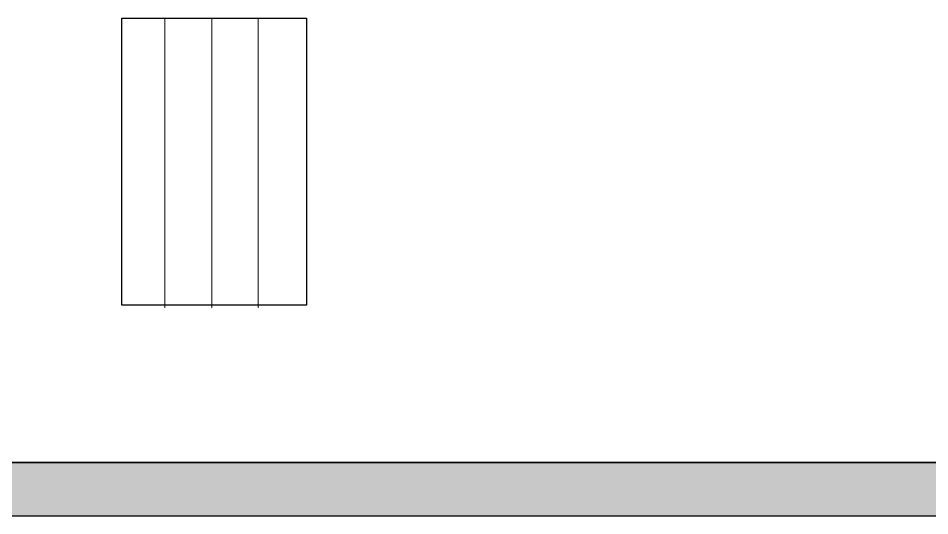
# Model space of a CAD drawing. Header units: millimetres. Extents: x -112072 to -91620, y -6955 to -1948.
# Drawn here: x -102092 to -97449, y -6955 to -4417 of the extents above; entities that cross this region are included whole.
import ezdxf

# ---------------------------------------------------------------- set-up
doc = ezdxf.new("R2010")
doc.units = ezdxf.units.MM
doc.layers.add('A-BAS-___-___-EXI', color=250, linetype='Continuous', lineweight=25)
doc.layers.add('A-JAN-___-___-EXI', color=250, linetype='Continuous', lineweight=25)

msp = doc.modelspace()

# ---------------------------------------------------------------- hatches: boundary and pattern name
at = {"layer": 'A-BAS-___-___-EXI', "true_color": 0xcb9898}
msp.add_hatch(color=253, dxfattribs=at).paths.add_polyline_path([(-91620, -6955.2), (-91620, -6682.9), (-112072.4, -6682.9), (-112072.4, -6955.2)])

# ---------------------------------------------------------------- linework, layer by layer
at = {"layer": 'A-BAS-___-___-EXI'}
msp.add_line((-111560, -6682.9), (-92320, -6682.9), dxfattribs=at)
msp.add_lwpolyline([(-91620, -6682.9), (-112072.4, -6682.9), (-112072.4, -6955.2), (-91620, -6955.2)], close=True, dxfattribs=at)
at = {"layer": 'A-JAN-___-___-EXI', "color": 28, "lineweight": 15}
for p, q in [((-101346.3, -5895), (-101346.3, -4417.3)), ((-101106.7, -5895), (-101106.7, -4417.3)), ((-100870.7, -5895), (-100870.7, -4417.3))]:
    msp.add_line(p, q, dxfattribs=at)
at = {"layer": 'A-JAN-___-___-EXI', "color": 18, "lineweight": 25, "flags": 128}
msp.add_lwpolyline([(-100623.8, -5880.5), (-101564.2, -5880.5), (-101564.2, -4417.3), (-100623.8, -4417.3)], close=True, dxfattribs=at)

doc.saveas('drawing.dxf')
